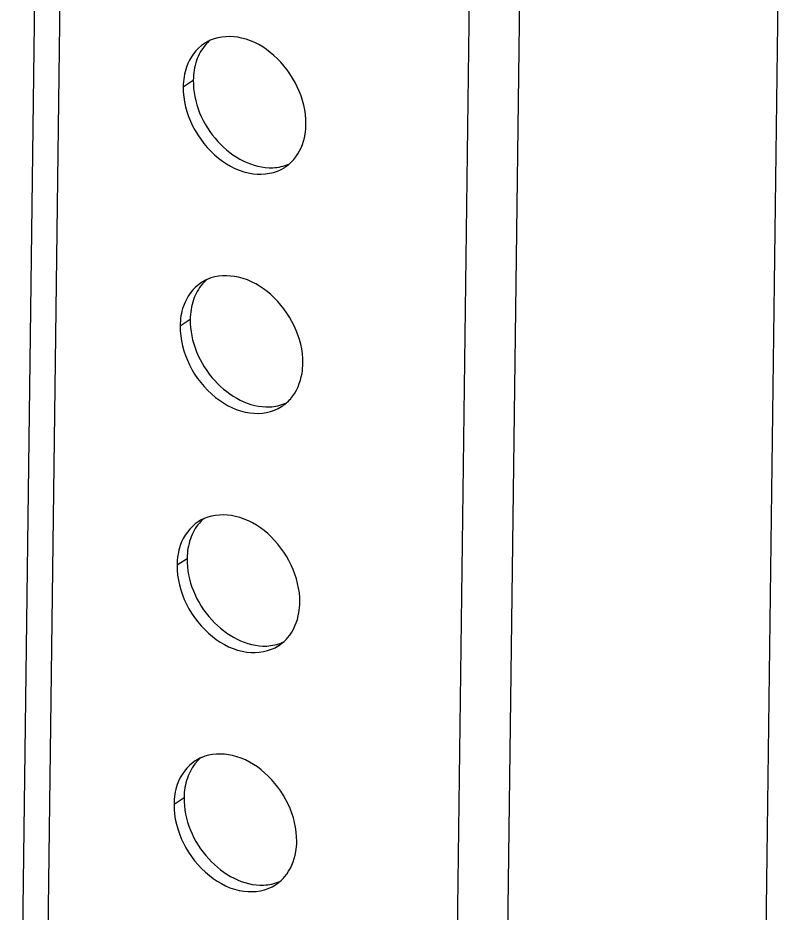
# Model space of a CAD drawing. Header units: millimetres. Extents: x -177 to 18421, y -5017 to 3255.
# Drawn here: x 13117.81 to 13133.83, y 1989.06 to 2007.55 of the extents above; entities that cross this region are included whole.
import ezdxf

# ---------------------------------------------------------------- set-up
doc = ezdxf.new("R2010")
doc.units = ezdxf.units.MM
doc.header["$LTSCALE"] = 46.255
doc.layers.get('0').update_dxf_attribs({"linetype": 'CONTINUOUS'})
doc.layers.add('02___PRT_ALL_AXES', color=7, linetype='CONTINUOUS')

msp = doc.modelspace()

# ---------------------------------------------------------------- linework, layer by layer
at = {"color": 3, "linetype": 'Continuous'}
for p, q in [((13133.832, 2033.943), (13133.084, 1975.581)), ((13128.453, 2030.459), (13127.705, 1972.097)), ((13127.403, 2029.641), (13126.672, 1972.578)), ((13118.327, 1980.654), (13118.884, 2024.124)), ((13117.807, 1980.614), (13118.36, 2023.785))]:
    msp.add_line(p, q, dxfattribs=at)
at = {"layer": '02___PRT_ALL_AXES', "color": 7, "linetype": 'Continuous'}
for p, q in [((13121.219, 2006.127), (13121.428, 2006.262)), ((13121.156, 2001.188), (13121.365, 2001.323)), ((13121.093, 1996.25), (13121.301, 1996.385)), ((13121.03, 1991.312), (13121.238, 1991.447))]:
    msp.add_line(p, q, dxfattribs=at)
at = {"layer": '02___PRT_ALL_AXES', "color": 3, "linetype": 'Continuous'}
for centre, radius, start, end in [((13122.125, 2006.3), 0.858, 115.4309, 122.9155), ((13122.126, 2006.297), 0.862, 113.6931, 115.4253), ((13122.833, 2005.199), 0.883, 310.4048, 319.2399), ((13122.846, 2005.185), 0.864, 302.9311, 310.38), ((13122.061, 2001.362), 0.858, 115.4309, 122.9155), ((13122.063, 2001.359), 0.862, 113.6931, 115.4253), ((13122.77, 2000.261), 0.883, 310.4048, 319.2399), ((13122.783, 2000.247), 0.864, 302.9311, 310.38), ((13121.999, 1996.42), 0.862, 113.6931, 115.4253), ((13121.998, 1996.424), 0.858, 115.4309, 122.9155), ((13122.719, 1995.309), 0.864, 302.9311, 310.38), ((13122.707, 1995.323), 0.883, 310.4048, 319.2399), ((13121.935, 1991.485), 0.858, 115.4309, 122.9155), ((13121.936, 1991.482), 0.862, 113.6931, 115.4253), ((13122.656, 1990.37), 0.864, 302.9311, 310.38), ((13122.644, 1990.384), 0.883, 310.4048, 319.2399)]:
    msp.add_arc(centre, radius, start, end, dxfattribs=at)
at = {"layer": '02___PRT_ALL_AXES', "color": 7, "linetype": 'Continuous'}
for centre in [(13122.349, 2006.416), (13122.286, 2001.478), (13122.222, 1996.54), (13122.159, 1991.602)]:
    msp.add_arc(centre, 0.883, 130.4048, 139.2399, dxfattribs=at)
at = {"layer": '02___PRT_ALL_AXES', "color": 3, "linetype": 'Continuous'}
for points in [[(13121.658, 2007.02), (13121.486, 2006.909), (13121.354, 2006.724), (13121.287, 2006.531)], [(13121.287, 2006.531), (13121.242, 2006.402), (13121.221, 2006.263), (13121.219, 2006.127)], [(13121.595, 2002.082), (13121.423, 2001.971), (13121.29, 2001.786), (13121.224, 2001.593)], [(13121.224, 2001.593), (13121.179, 2001.463), (13121.158, 2001.325), (13121.156, 2001.188)], [(13121.532, 1997.144), (13121.36, 1997.033), (13121.227, 1996.848), (13121.16, 1996.654)], [(13121.16, 1996.654), (13121.116, 1996.525), (13121.095, 1996.387), (13121.093, 1996.25)], [(13121.468, 1992.206), (13121.297, 1992.094), (13121.164, 1991.91), (13121.097, 1991.716)], [(13121.097, 1991.716), (13121.053, 1991.587), (13121.031, 1991.448), (13121.03, 1991.312)]]:
    msp.add_open_spline(points, degree=3, dxfattribs=at)
for points, knots in [([(13123.754, 2005.354), (13123.761, 2005.876), (13123.36, 2006.677), (13122.485, 2007.186), (13121.978, 2007.173), (13121.78, 2007.086)], [0, 0, 0, 0, 0.527821, 0.781704, 1, 1, 1, 1]), ([(13121.219, 2006.127), (13121.216, 2005.85), (13121.366, 2005.282), (13121.891, 2004.623), (13122.605, 2004.255), (13123.129, 2004.339), (13123.315, 2004.46)], [0, 0, 0, 0, 0.26432, 0.538702, 0.787242, 1, 1, 1, 1]), ([(13123.502, 2004.623), (13123.626, 2004.767), (13123.732, 2005.024), (13123.753, 2005.284), (13123.754, 2005.354)], [0, 0, 0, 0, 0.731481, 1, 1, 1, 1]), ([(13123.691, 2000.416), (13123.698, 2000.938), (13123.297, 2001.739), (13122.421, 2002.247), (13121.914, 2002.234), (13121.717, 2002.148)], [0, 0, 0, 0, 0.527821, 0.781704, 1, 1, 1, 1]), ([(13121.156, 2001.188), (13121.153, 2000.912), (13121.302, 2000.344), (13121.827, 1999.684), (13122.541, 1999.316), (13123.066, 1999.401), (13123.252, 1999.522)], [0, 0, 0, 0, 0.26432, 0.538702, 0.787242, 1, 1, 1, 1]), ([(13123.439, 1999.685), (13123.563, 1999.829), (13123.669, 2000.086), (13123.69, 2000.346), (13123.691, 2000.416)], [0, 0, 0, 0, 0.731481, 1, 1, 1, 1]), ([(13123.628, 1995.477), (13123.634, 1996), (13123.234, 1996.8), (13122.358, 1997.309), (13121.851, 1997.296), (13121.653, 1997.209)], [0, 0, 0, 0, 0.527821, 0.781704, 1, 1, 1, 1]), ([(13121.093, 1996.25), (13121.089, 1995.974), (13121.239, 1995.405), (13121.764, 1994.746), (13122.478, 1994.378), (13123.002, 1994.463), (13123.189, 1994.584)], [0, 0, 0, 0, 0.26432, 0.538702, 0.787242, 1, 1, 1, 1]), ([(13123.375, 1994.746), (13123.5, 1994.891), (13123.606, 1995.148), (13123.627, 1995.407), (13123.628, 1995.477)], [0, 0, 0, 0, 0.731481, 1, 1, 1, 1]), ([(13123.564, 1990.539), (13123.571, 1991.062), (13123.171, 1991.862), (13122.295, 1992.371), (13121.788, 1992.358), (13121.59, 1992.271)], [0, 0, 0, 0, 0.527821, 0.781704, 1, 1, 1, 1]), ([(13121.03, 1991.312), (13121.026, 1991.036), (13121.176, 1990.467), (13121.701, 1989.808), (13122.415, 1989.44), (13122.939, 1989.524), (13123.126, 1989.645)], [0, 0, 0, 0, 0.26432, 0.538702, 0.787242, 1, 1, 1, 1]), ([(13123.312, 1989.808), (13123.437, 1989.953), (13123.542, 1990.21), (13123.564, 1990.469), (13123.564, 1990.539)], [0, 0, 0, 0, 0.731481, 1, 1, 1, 1])]:
    msp.add_open_spline(points, degree=3, knots=knots, dxfattribs=at)
at = {"layer": '02___PRT_ALL_AXES', "color": 7, "linetype": 'Continuous'}
for points in [[(13121.68, 2006.993), (13121.599, 2006.898), (13121.536, 2006.784), (13121.495, 2006.666)], [(13121.495, 2006.666), (13121.451, 2006.537), (13121.43, 2006.398), (13121.428, 2006.262)], [(13123.07, 2004.454), (13123.184, 2004.459), (13123.298, 2004.484), (13123.402, 2004.53)], [(13121.617, 2002.054), (13121.535, 2001.96), (13121.473, 2001.846), (13121.432, 2001.728)], [(13121.432, 2001.728), (13121.388, 2001.598), (13121.366, 2001.46), (13121.365, 2001.323)], [(13123.007, 1999.515), (13123.121, 1999.521), (13123.235, 1999.546), (13123.339, 1999.591)], [(13121.554, 1997.116), (13121.472, 1997.021), (13121.41, 1996.908), (13121.369, 1996.789)], [(13121.369, 1996.789), (13121.324, 1996.66), (13121.303, 1996.522), (13121.301, 1996.385)], [(13122.944, 1994.577), (13123.057, 1994.582), (13123.172, 1994.608), (13123.276, 1994.653)], [(13121.491, 1992.178), (13121.409, 1992.083), (13121.346, 1991.969), (13121.306, 1991.851)], [(13121.306, 1991.851), (13121.261, 1991.722), (13121.24, 1991.583), (13121.238, 1991.447)], [(13122.881, 1989.639), (13122.994, 1989.644), (13123.109, 1989.669), (13123.213, 1989.715)]]:
    msp.add_open_spline(points, degree=3, dxfattribs=at)
for points in [[(13121.428, 2006.262), (13121.422, 2005.807), (13121.784, 2004.925), (13122.652, 2004.434), (13123.07, 2004.454)], [(13121.365, 2001.323), (13121.359, 2000.868), (13121.721, 1999.987), (13122.589, 1999.496), (13123.007, 1999.515)], [(13121.301, 1996.385), (13121.296, 1995.93), (13121.657, 1995.049), (13122.525, 1994.558), (13122.944, 1994.577)], [(13121.238, 1991.447), (13121.232, 1990.992), (13121.594, 1990.111), (13122.462, 1989.62), (13122.881, 1989.639)]]:
    msp.add_open_spline(points, degree=3, knots=[0, 0, 0, 0, 0.520709, 1, 1, 1, 1], dxfattribs=at)

doc.saveas('drawing.dxf')
